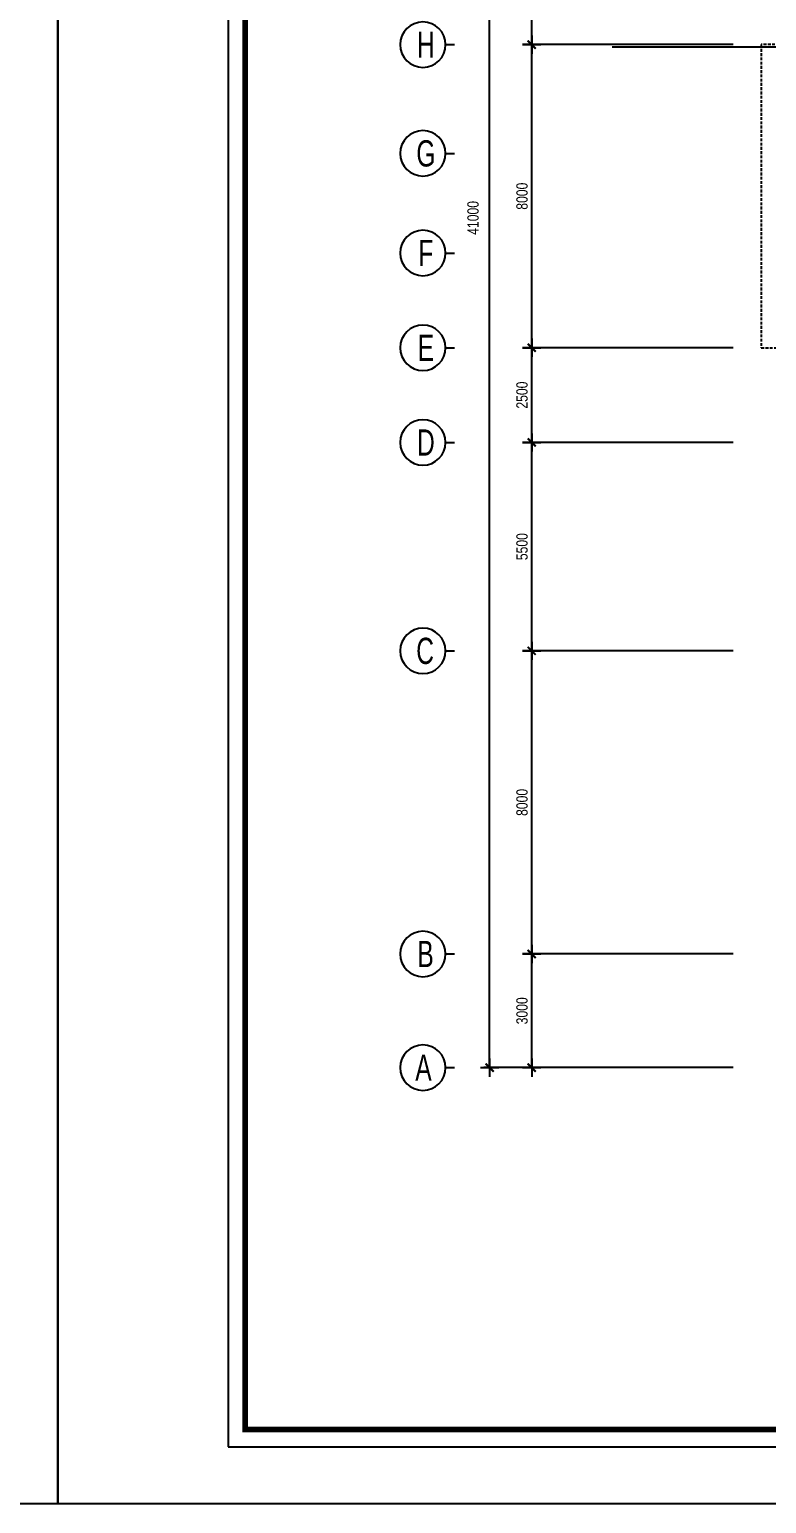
# Model space of a CAD drawing. Header units: metres. Extents: x 352651 to 1421851, y -87441 to -24441.
# Drawn here: x 1242901 to 1262372, y -87441 to -48536 of the extents above; entities that cross this region are included whole.
import ezdxf
from ezdxf.enums import TextEntityAlignment as Align

# ---------------------------------------------------------------- set-up
doc = ezdxf.new("R2010")
doc.units = ezdxf.units.M
doc.header["$LTSCALE"] = 300
doc.header["$MEASUREMENT"] = 0
doc.header["$PDMODE"] = 2
doc.linetypes.add('DASHED2', pattern=[0.375, 0.25, -0.125])
doc.layers.get('0').update_dxf_attribs({"linetype": 'CONTINUOUS'})
doc.layers.get('Defpoints').update_dxf_attribs({"linetype": 'CONTINUOUS'})
for name, color, linetype in [('0-TEXT', 7, 'CONTINUOUS'), ('0-THAY', 7, 'CONTINUOUS'), ('CUAGIO', 2, 'CONTINUOUS'), ('DIM', 1, 'CONTINUOUS'), ('HATCH', 145, 'CONTINUOUS'), ('KHUAT', 8, 'DASHED2'), ('TEXT', 4, 'CONTINUOUS'), ('THAY', 9, 'CONTINUOUS'), ('TUONG', 7, 'CONTINUOUS')]:
    doc.layers.add(name, color=color, linetype=linetype)
doc.styles.add('CHUKICHTHUOC', font='vnshx.shx', dxfattribs={"width": 0.8, "height": 300, "bigfont": '@extfont2.shx'})
doc.styles.add('CHUTENTRUC', font='VnAvantH.TTF', dxfattribs={"width": 0.8})
doc.dimstyles.new('150', dxfattribs={"dimscale": 150, "dimtxt": 2, "dimasz": 0.1, "dimexe": 1, "dimexo": 0, "dimgap": 0.7, "dimtad": 1, "dimdec": 0, "dimzin": 0, "dimdsep": 46, "dimtxsty": 'CHUKICHTHUOC', "dimblk": 'ARR', "dimcen": 0, "dimdle": 1, "dimclrd": 3, "dimclre": 3, "dimclrt": 3, "dimadec": 0, "dimazin": 0, "dimtfac": 1, "dimtdec": 0, "dimtix": 1, "dimtmove": 2, "dimatfit": 3, "dimldrblk": 'ARR', "dimfxl": 1, "dimtolj": 1, "dimtzin": 0, "dimarcsym": 0})

# ---------------------------------------------------------------- blocks, each defined once
blk = doc.blocks.new('ARR')
at = {"color": 1}
for p, q in [((-16, 0), (16, 0)), ((0, -16), (0, 16))]:
    blk.add_line(p, q, dxfattribs=at)
at = {"color": 3, "const_width": 3.6}
blk.add_lwpolyline([(-7.1, -7.1), (7.1, 7.1)], dxfattribs=at)
blk = doc.blocks.new('*D144')
at = {"layer": 'Defpoints', "color": 0, "transparency": 16777216}
for p in [(1256169, -72936), (1261490, -72936), (1261490, -75936)]:
    blk.add_point(p, dxfattribs=at)
at = {"layer": 'DIM', "color": 3, "lineweight": -2, "transparency": 16777216}
for p, q in [((1261490, -72936), (1256019, -72936)), ((1256169, -75921), (1256169, -72951)), ((1261490, -75936), (1256019, -75936))]:
    blk.add_line(p, q, dxfattribs=at)
at = {"layer": 'DIM', "color": 3, "lineweight": -2, "transparency": 16777216, "xscale": 15, "yscale": 15, "zscale": 15}
for p, rotation in [((1256169, -72936), 90), ((1256169, -75936), 270)]:
    blk.add_blockref('ARR', p, dxfattribs=dict(at, rotation=rotation))
at = {"layer": 'DIM', "color": 3, "transparency": 16777216, "insert": (1255914, -74436), "char_height": 300, "attachment_point": 5, "rotation": 90, "style": 'CHUKICHTHUOC'}
blk.add_mtext('\\A1;3000', dxfattribs=at)
blk = doc.blocks.new('*D145')
at = {"layer": 'Defpoints', "color": 0, "transparency": 16777216}
for p in [(1256169, -64936), (1261490, -64936), (1261490, -72936)]:
    blk.add_point(p, dxfattribs=at)
at = {"layer": 'DIM', "color": 3, "lineweight": -2, "transparency": 16777216}
for p, q in [((1261490, -64936), (1256019, -64936)), ((1256169, -72921), (1256169, -64951)), ((1261490, -72936), (1256019, -72936))]:
    blk.add_line(p, q, dxfattribs=at)
at = {"layer": 'DIM', "color": 3, "lineweight": -2, "transparency": 16777216, "xscale": 15, "yscale": 15, "zscale": 15}
for p, rotation in [((1256169, -64936), 90), ((1256169, -72936), 270)]:
    blk.add_blockref('ARR', p, dxfattribs=dict(at, rotation=rotation))
at = {"layer": 'DIM', "color": 3, "transparency": 16777216, "insert": (1255914, -68936), "char_height": 300, "attachment_point": 5, "rotation": 90, "style": 'CHUKICHTHUOC'}
blk.add_mtext('\\A1;8000', dxfattribs=at)
blk = doc.blocks.new('*D147')
at = {"layer": 'Defpoints', "color": 0, "transparency": 16777216}
for p in [(1255058, -34936), (1261490, -34936), (1261490, -75936)]:
    blk.add_point(p, dxfattribs=at)
at = {"layer": 'DIM', "color": 3, "lineweight": -2, "transparency": 16777216}
for p, q in [((1261490, -34936), (1254908, -34936)), ((1255058, -75921), (1255058, -34951)), ((1261490, -75936), (1254908, -75936))]:
    blk.add_line(p, q, dxfattribs=at)
at = {"layer": 'DIM', "color": 3, "lineweight": -2, "transparency": 16777216, "xscale": 15, "yscale": 15, "zscale": 15}
for p, rotation in [((1255058, -34936), 90), ((1255058, -75936), 270)]:
    blk.add_blockref('ARR', p, dxfattribs=dict(at, rotation=rotation))
at = {"layer": 'DIM', "color": 3, "transparency": 16777216, "insert": (1254620, -53509), "char_height": 300, "attachment_point": 5, "rotation": 90, "style": 'CHUKICHTHUOC'}
blk.add_mtext('\\A1;41000', dxfattribs=at)
blk = doc.blocks.new('*D159')
at = {"layer": 'Defpoints', "color": 0, "transparency": 16777216}
for p in [(1256169, -40936), (1261490, -40936), (1261490, -48936)]:
    blk.add_point(p, dxfattribs=at)
at = {"layer": 'DIM', "color": 3, "lineweight": -2, "transparency": 16777216}
for p, q in [((1261490, -40936), (1256019, -40936)), ((1256169, -48921), (1256169, -40951)), ((1261490, -48936), (1256019, -48936))]:
    blk.add_line(p, q, dxfattribs=at)
at = {"layer": 'DIM', "color": 3, "lineweight": -2, "transparency": 16777216, "xscale": 15, "yscale": 15, "zscale": 15}
for p, rotation in [((1256169, -40936), 90), ((1256169, -48936), 270)]:
    blk.add_blockref('ARR', p, dxfattribs=dict(at, rotation=rotation))
at = {"layer": 'DIM', "color": 3, "transparency": 16777216, "insert": (1255914, -44936), "char_height": 300, "attachment_point": 5, "rotation": 90, "style": 'CHUKICHTHUOC'}
blk.add_mtext('\\A1;8000', dxfattribs=at)
blk = doc.blocks.new('*D160')
at = {"layer": 'Defpoints', "color": 0, "transparency": 16777216}
for p in [(1256169, -48936), (1261240, -48936), (1261490, -56936)]:
    blk.add_point(p, dxfattribs=at)
at = {"layer": 'DIM', "color": 3, "lineweight": -2, "transparency": 16777216}
for p, q in [((1261240, -48936), (1256019, -48936)), ((1256169, -56921), (1256169, -48951)), ((1261490, -56936), (1256019, -56936))]:
    blk.add_line(p, q, dxfattribs=at)
at = {"layer": 'DIM', "color": 3, "lineweight": -2, "transparency": 16777216, "xscale": 15, "yscale": 15, "zscale": 15}
for p, rotation in [((1256169, -48936), 90), ((1256169, -56936), 270)]:
    blk.add_blockref('ARR', p, dxfattribs=dict(at, rotation=rotation))
at = {"layer": 'DIM', "color": 3, "transparency": 16777216, "insert": (1255914, -52936), "char_height": 300, "attachment_point": 5, "rotation": 90, "style": 'CHUKICHTHUOC'}
blk.add_mtext('\\A1;8000', dxfattribs=at)
blk = doc.blocks.new('*D142')
at = {"layer": 'Defpoints', "color": 0, "transparency": 16777216}
for p in [(1256169, -59436), (1261490, -59436), (1261490, -64936)]:
    blk.add_point(p, dxfattribs=at)
at = {"layer": 'DIM', "color": 3, "lineweight": -2, "transparency": 16777216}
for p, q in [((1261490, -59436), (1256019, -59436)), ((1256169, -64921), (1256169, -59451)), ((1261490, -64936), (1256019, -64936))]:
    blk.add_line(p, q, dxfattribs=at)
at = {"layer": 'DIM', "color": 3, "lineweight": -2, "transparency": 16777216, "xscale": 15, "yscale": 15, "zscale": 15}
for p, rotation in [((1256169, -59436), 90), ((1256169, -64936), 270)]:
    blk.add_blockref('ARR', p, dxfattribs=dict(at, rotation=rotation))
at = {"layer": 'DIM', "color": 3, "transparency": 16777216, "insert": (1255914, -62186), "char_height": 300, "attachment_point": 5, "rotation": 90, "style": 'CHUKICHTHUOC'}
blk.add_mtext('\\A1;5500', dxfattribs=at)
blk = doc.blocks.new('*D143')
at = {"layer": 'Defpoints', "color": 0, "transparency": 16777216}
for p in [(1256169, -56936), (1261490, -56936), (1261490, -59436)]:
    blk.add_point(p, dxfattribs=at)
at = {"layer": 'DIM', "color": 3, "lineweight": -2, "transparency": 16777216}
for p, q in [((1261490, -56936), (1256019, -56936)), ((1256169, -59421), (1256169, -56951)), ((1261490, -59436), (1256019, -59436))]:
    blk.add_line(p, q, dxfattribs=at)
at = {"layer": 'DIM', "color": 3, "lineweight": -2, "transparency": 16777216, "xscale": 15, "yscale": 15, "zscale": 15}
for p, rotation in [((1256169, -56936), 90), ((1256169, -59436), 270)]:
    blk.add_blockref('ARR', p, dxfattribs=dict(at, rotation=rotation))
at = {"layer": 'DIM', "color": 3, "transparency": 16777216, "insert": (1255914, -58186), "char_height": 300, "attachment_point": 5, "rotation": 90, "style": 'CHUKICHTHUOC'}
blk.add_mtext('\\A1;2500', dxfattribs=at)
blk = doc.blocks.new('TENTRUC')
at = {"layer": '0-THAY'}
blk.add_line((0, -1.4), (0, -0.4), dxfattribs=at)
blk.add_circle((0, -4), 2.6, dxfattribs=at)
at = {"layer": '0-TEXT', "style": 'CHUTENTRUC', "width": 0.7}
blk.add_attdef('E5', text='', height=3, dxfattribs=at).set_placement((0, -4), align=Align.MIDDLE_CENTER)

msp = doc.modelspace()

# ---------------------------------------------------------------- linework, layer by layer
for const_width in [150, 51.9]:
    msp.add_lwpolyline([(1248600.9, -85490.5), (1330800.9, -85490.5), (1330800.9, -26390.5), (1248600.9, -26390.5)], close=True, dxfattribs=dict(const_width=const_width))
at = {"layer": 'CUAGIO', "color": 3}
msp.add_line((1263131.7, -49004.4), (1258290.9, -49004.4), dxfattribs=at)
at = {"layer": 'Defpoints', "linetype": 'DASHED2'}
for points in [[(1154550.9, -87440.5), (1243650.9, -87440.5), (1243650.9, -24440.5), (1154550.9, -24440.5)], [(1154550.9, -87440.5), (1243650.9, -87440.5), (1243650.9, -24440.5), (1154550.9, -24440.5)], [(1243650.9, -87440.5), (1332750.9, -87440.5), (1332750.9, -24440.5), (1243650.9, -24440.5)], [(1243650.9, -87440.5), (1332750.9, -87440.5), (1332750.9, -24440.5), (1243650.9, -24440.5)]]:
    msp.add_lwpolyline(points, close=True, dxfattribs=at)
at = {"layer": 'HATCH', "linetype": 'ByBlock'}
msp.add_lwpolyline([(1248150.9, -85940.5), (1331250.9, -85940.5), (1331250.9, -25940.5), (1248150.9, -25940.5)], close=True, dxfattribs=at)
at = {"layer": 'KHUAT'}
for p, q in [((1262233.2, -48936.2), (1262233.2, -56936.2)), ((1263383.2, -48936.2), (1262233.2, -48936.2)), ((1262233.2, -56936.2), (1263283.2, -56936.2))]:
    msp.add_line(p, q, dxfattribs=at)
at = {"layer": 'THAY', "linetype": 'ByBlock'}
msp.add_lwpolyline([(1248150.9, -85940.5), (1331250.9, -85940.5), (1331250.9, -25940.5), (1248150.9, -25940.5)], close=True, dxfattribs=at)
at = {"layer": 'TUONG'}
for points in [[(1154550.9, -87440.5), (1243650.9, -87440.5), (1243650.9, -24440.5), (1154550.9, -24440.5)], [(1243650.9, -87440.5), (1332750.9, -87440.5), (1332750.9, -24440.5), (1243650.9, -24440.5)]]:
    msp.add_lwpolyline(points, close=True, dxfattribs=at)

# ---------------------------------------------------------------- block references
at = {"layer": 'TEXT'}
ref = msp.add_blockref('TENTRUC', (1254218, -48936.2), dxfattribs=dict(at, xscale=-230.7692307692487, yscale=230.7692307692487, zscale=230.7692307692917, rotation=270))
ref.add_attrib('E5', 'h', dxfattribs={"layer": '0-TEXT', "height": 692.3, "style": 'CHUTENTRUC', "width": 0.7}).set_placement((1253373.7, -48936.2), align=Align.MIDDLE_CENTER)
ref = msp.add_blockref('TENTRUC', (1254218, -51806.2), dxfattribs=dict(at, xscale=-230.7692307692487, yscale=230.7692307692487, zscale=230.7692307692917, rotation=270))
ref.add_attrib('E5', 'g', dxfattribs={"layer": '0-TEXT', "height": 692.3, "style": 'CHUTENTRUC', "width": 0.7}).set_placement((1253373.7, -51806.2), align=Align.MIDDLE_CENTER)
ref = msp.add_blockref('TENTRUC', (1254218, -54436.2), dxfattribs=dict(at, xscale=-230.7692307692487, yscale=230.7692307692487, zscale=230.7692307692917, rotation=270))
ref.add_attrib('E5', 'f', dxfattribs={"layer": '0-TEXT', "height": 692.3, "style": 'CHUTENTRUC', "width": 0.7}).set_placement((1253373.7, -54436.2), align=Align.MIDDLE_CENTER)
ref = msp.add_blockref('TENTRUC', (1254218, -56936.2), dxfattribs=dict(at, xscale=-230.7692307692487, yscale=230.7692307692487, zscale=230.7692307692917, rotation=270))
ref.add_attrib('E5', 'e', dxfattribs={"layer": '0-TEXT', "height": 692.3, "style": 'CHUTENTRUC', "width": 0.7}).set_placement((1253373.7, -56936.2), align=Align.MIDDLE_CENTER)
ref = msp.add_blockref('TENTRUC', (1254218, -59436.2), dxfattribs=dict(at, xscale=-230.7692307692487, yscale=230.7692307692487, zscale=230.7692307692917, rotation=270))
ref.add_attrib('E5', 'd', dxfattribs={"layer": '0-TEXT', "height": 692.3, "style": 'CHUTENTRUC', "width": 0.7}).set_placement((1253373.7, -59436.2), align=Align.MIDDLE_CENTER)
ref = msp.add_blockref('TENTRUC', (1254218, -64936.2), dxfattribs=dict(at, xscale=-230.7692307692487, yscale=230.7692307692487, zscale=230.7692307692917, rotation=270))
ref.add_attrib('E5', 'c', dxfattribs={"layer": '0-TEXT', "height": 692.3, "style": 'CHUTENTRUC', "width": 0.7}).set_placement((1253352, -64936.2), align=Align.MIDDLE_CENTER)
ref = msp.add_blockref('TENTRUC', (1254218, -72936.2), dxfattribs=dict(at, xscale=-230.7692307692487, yscale=230.7692307692487, zscale=230.7692307692917, rotation=270))
ref.add_attrib('E5', 'b', dxfattribs={"layer": '0-TEXT', "height": 692.3, "style": 'CHUTENTRUC', "width": 0.7}).set_placement((1253364.8, -72936.2), align=Align.MIDDLE_CENTER)
ref = msp.add_blockref('TENTRUC', (1254218, -75936.2), dxfattribs=dict(at, xscale=-230.7692307692487, yscale=230.7692307692487, zscale=230.7692307692917, rotation=270))
ref.add_attrib('E5', 'a', dxfattribs={"layer": '0-TEXT', "height": 692.3, "style": 'CHUTENTRUC', "width": 0.7}).set_placement((1253309.7, -75936.2), align=Align.MIDDLE_CENTER)

# ---------------------------------------------------------------- dimensions: what is measured, and where the dimension line sits
at = {"layer": 'DIM'}
dim = msp.add_linear_dim(base=(1255057.7, -34936.2), p1=(1261489.7, -75936.2), p2=(1261489.7, -34936.2), angle=90, dimstyle='150', dxfattribs=at)
dim.commit()
dim.dimension.update_dxf_attribs({"geometry": '*D147', "text_midpoint": (1254620.2, -53508.6), "dimtype": 160})
for base, p1, p2, picture, middle in [((1256168.6, -40936.2), (1261489.7, -48936.2), (1261489.7, -40936.2), '*D159', (1255913.6, -44936.2)), ((1256168.6, -48936.2), (1261489.7, -56936.2), (1261239.7, -48936.2), '*D160', (1255913.6, -52936.2)), ((1256168.6, -56936.2), (1261489.7, -59436.2), (1261489.7, -56936.2), '*D143', (1255913.6, -58186.2)), ((1256168.6, -59436.2), (1261489.7, -64936.2), (1261489.7, -59436.2), '*D142', (1255913.6, -62186.2)), ((1256168.6, -64936.2), (1261489.7, -72936.2), (1261489.7, -64936.2), '*D145', (1255913.6, -68936.2)), ((1256168.6, -72936.2), (1261489.7, -75936.2), (1261489.7, -72936.2), '*D144', (1255913.6, -74436.2))]:
    dim = msp.add_linear_dim(base=base, p1=p1, p2=p2, angle=90, dimstyle='150', dxfattribs=at)
    dim.commit()
    dim.dimension.update_dxf_attribs({"geometry": picture, "text_midpoint": middle})

doc.saveas('drawing.dxf')
